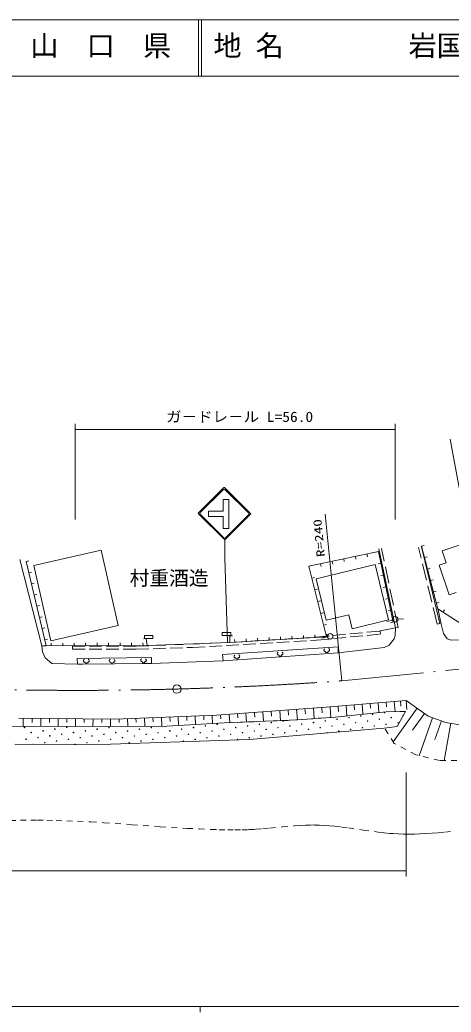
# Model space of a CAD drawing. Units: millimetres, scale not verified. Extents: x 20499 to 660499, y -46940 to 313060.
# Drawn here: x 316508 to 393090, y 137060 to 313060 of the extents above; entities that cross this region are included whole.
import ezdxf
from ezdxf.enums import TextEntityAlignment as Align

# ---------------------------------------------------------------- set-up
doc = ezdxf.new("R2010")
doc.units = ezdxf.units.MM
doc.header["$LTSCALE"] = 1000
for name, pattern in [('USER1', [3, 2.25, -0.75]), ('USER2', [18.5, 14.557377, -1.819672, 0.303279, -1.819672]), ('USER3', [2, 1, -1]), ('USER4', [4, 3, -1])]:
    doc.linetypes.add(name, pattern=pattern)
for name, color, linetype, lineweight in [('M-BGD', 7, 'Continuous', 13), ('M-BMK-LINE', 2, 'USER2', 13), ('M-BMK-SRVR', 3, 'Continuous', 13), ('M-STR-HTXT', 7, 'Continuous', 13), ('M-STR-STRC', 7, 'Continuous', 13), ('M-TTL', 2, 'Continuous', 13), ('M-TTL-BAND', 7, 'Continuous', 13), ('M-TTL-LINE', 7, 'Continuous', 13), ('M-TTL-TXT', 7, 'Continuous', 13)]:
    doc.layers.add(name, color=color, linetype=linetype, lineweight=lineweight)
doc.layers.add('M-BMK-HTXT', color=7, linetype='Continuous')
doc.styles.add('ＭＳ ゴシック', font='')
doc.styles.get('ＭＳ ゴシック').set_extended_font_data('MS Gothic')

# ---------------------------------------------------------------- blocks, each defined once
blk = doc.blocks.new('BUHIN1')
at = {"color": 3, "linetype": 'Continuous', "lineweight": 13}
for radius in [750, 22.5]:
    blk.add_circle((0, 0), radius, dxfattribs=at)
blk = doc.blocks.new('BUHIN9')
at = {"color": 7, "linetype": 'Continuous', "lineweight": 13}
blk.add_line((0, 0), (500, 0), dxfattribs=at)
blk = doc.blocks.new('BUHIN10')
at = {"color": 7, "linetype": 'Continuous', "lineweight": 13}
blk.add_circle((0, 0), 500, dxfattribs=at)
blk = doc.blocks.new('BUHIN12')
at = {"color": 7, "linetype": 'Continuous', "lineweight": 13}
blk.add_lwpolyline([(-345, 305), (-422, 265), (-482, 175), (-500, 98), (-500, 20), (-482, -60), (-442, -118), (-385, -158), (-305, -175), (-268, -175), (-235, -235), (-195, -305), (-118, -365), (-40, -382), (35, -382), (98, -365), (175, -325), (212, -285), (232, -235), (265, -175), (305, -175), (382, -158), (440, -118), (480, -60), (500, 20), (500, 98), (480, 175), (420, 265), (342, 305)], dxfattribs=at)

msp = doc.modelspace()

# ---------------------------------------------------------------- linework, layer by layer
at = {"layer": 'M-BGD'}
for p, q in [((400261, 221816), (391475, 218867)), ((318995, 216308), (330933, 219017)), ((330933, 219017), (333967, 205645)), ((367834, 216144), (380195, 218768)), ((382820, 206238), (380195, 218768)), ((391475, 218867), (392185, 216753)), ((316526, 217329), (320420, 202004)), ((392185, 216753), (390964, 216343)), ((322029, 202936), (318995, 216308)), ((370966, 203613), (367834, 216144)), ((379585, 216472), (369104, 213942)), ((381959, 206633), (379585, 216472)), ((392729, 211083), (390964, 216343)), ((369104, 213942), (370882, 206576)), ((393950, 211493), (392729, 211083)), ((390694, 208608), (390778, 208439)), ((391286, 205899), (390778, 208439)), ((370882, 206576), (374891, 207544)), ((374891, 207544), (375488, 205071)), ((375488, 205071), (381959, 206633)), ((382650, 206603), (381690, 206323)), ((383629, 206768), (384628, 206817)), ((333967, 205645), (322029, 202936)), ((353610, 204375), (352424, 204375)), ((352424, 204375), (353948, 204375)), ((352424, 203867), (352424, 204375)), ((353948, 204375), (353948, 203867)), ((383177, 205204), (380481, 204669)), ((383177, 205204), (383158, 203867)), ((391286, 205899), (391710, 204206)), ((391710, 204206), (392387, 203274)), ((338624, 203867), (340148, 203867)), ((338624, 203359), (338624, 203867)), ((340148, 203359), (338624, 203359)), ((338708, 203359), (338962, 203359)), ((339132, 202089), (353772, 202630)), ((340148, 203867), (340148, 203359)), ((353948, 203867), (352424, 203867)), ((352509, 203867), (353610, 203867)), ((371104, 203619), (370124, 203420)), ((382989, 203274), (382058, 202174)), ((383158, 203867), (382989, 203274)), ((392387, 203274), (393064, 203020)), ((393064, 203020), (399245, 203274)), ((320420, 202004), (321182, 202004)), ((320420, 202004), (320505, 200988)), ((320505, 200988), (321013, 199888)), ((352509, 200480), (372998, 201835)), ((372998, 200819), (352594, 199380)), ((372998, 201835), (372998, 200819)), ((381211, 201750), (372998, 200819)), ((382058, 202174), (381211, 201750)), ((321013, 199888), (322198, 198872)), ((326686, 199803), (339894, 199972)), ((326686, 199803), (326770, 198787)), ((339894, 199972), (339894, 198872)), ((352594, 199380), (339894, 198872)), ((352594, 199380), (352509, 200480)), ((322198, 198872), (326770, 198787)), ((339894, 198872), (326770, 198787)), ((326770, 198787), (327702, 198787)), ((338708, 198872), (339894, 198872)), ((370882, 191167), (385106, 192352)), ((380128, 191938), (380271, 190214)), ((381550, 192056), (381622, 191190)), ((382973, 192175), (383124, 190359)), ((384069, 192266), (384148, 191316)), ((385106, 192352), (385190, 190744)), ((385106, 192352), (389000, 189558)), ((351408, 189728), (370882, 191167)), ((356651, 190116), (356769, 188523)), ((358149, 190226), (358210, 189403)), ((359647, 190337), (359773, 188635)), ((361145, 190448), (361210, 189569)), ((362643, 190559), (362777, 188747)), ((364141, 190669), (364210, 189739)), ((365639, 190780), (365777, 188914)), ((367137, 190891), (367206, 189956)), ((368635, 191001), (368774, 189126)), ((370133, 191112), (370203, 190172)), ((371593, 191227), (371751, 189337)), ((372490, 189389), (381550, 190320)), ((373016, 191345), (373094, 190408)), ((374438, 191464), (374590, 189639)), ((375861, 191582), (375935, 190695)), ((377283, 191701), (377427, 189975)), ((378705, 191819), (378777, 190957)), ((381550, 190320), (385002, 190405)), ((387053, 190955), (382798, 185024)), ((385002, 190405), (383497, 187696)), ((316356, 189220), (333374, 189050)), ((317130, 189213), (317115, 187722)), ((318677, 189197), (318669, 188452)), ((320224, 189182), (320209, 187699)), ((321771, 189166), (321764, 188435)), ((323318, 189151), (323304, 187710)), ((324865, 189135), (324858, 188425)), ((326412, 189120), (326398, 187721)), ((327959, 189104), (327953, 188416)), ((329506, 189089), (329493, 187733)), ((331054, 189074), (331047, 188406)), ((332601, 189058), (332588, 187744)), ((333374, 189050), (351408, 189728)), ((334126, 189079), (334151, 188414)), ((335628, 189135), (335680, 187755)), ((337131, 189192), (337158, 188476)), ((338634, 189248), (338690, 187766)), ((340137, 189305), (340166, 188538)), ((341640, 189361), (341699, 187777)), ((342603, 187780), (352763, 188373)), ((343143, 189418), (343173, 188616)), ((344645, 189474), (344705, 187903)), ((346148, 189531), (346177, 188761)), ((347651, 189587), (347708, 188078)), ((349154, 189644), (349182, 188905)), ((350657, 189700), (350711, 188254)), ((352157, 189784), (352210, 189064)), ((352763, 188373), (365777, 188914)), ((353655, 189894), (353765, 188411)), ((355153, 190005), (355210, 189236)), ((365777, 188914), (372490, 189389)), ((388351, 190024), (386236, 187076)), ((389783, 189283), (387420, 182551)), ((389000, 189558), (392133, 188458)), ((391350, 188733), (390196, 185448)), ((392133, 188458), (395604, 187865)), ((311321, 187789), (317115, 187722)), ((317115, 187722), (342603, 187780)), ((381211, 187442), (357250, 185410)), ((383497, 187696), (381211, 187442)), ((381211, 187442), (383497, 187696)), ((383497, 187696), (381211, 187442)), ((393001, 188310), (391869, 181684)), ((357250, 185410), (332612, 184563)), ((326686, 184478), (315594, 184563)), ((332612, 184563), (326686, 184478))]:
    msp.add_line(p, q, dxfattribs=at)
at = {"layer": 'M-BGD', "linetype": 'USER2'}
for p, q in [((383177, 205204), (380234, 219219)), ((391095, 206018), (387793, 219565))]:
    msp.add_line(p, q, dxfattribs=at)
at = {"layer": 'M-BGD', "linetype": 'USER4'}
for p, q in [((383666, 205306), (380723, 219321)), ((390609, 205899), (387307, 219446)), ((390609, 205899), (391095, 206018))]:
    msp.add_line(p, q, dxfattribs=at)
at = {"layer": 'M-BGD', "linetype": 'USER1'}
for p, q in [((369146, 203569), (380481, 204669)), ((380481, 204669), (380534, 204121)), ((383666, 205306), (383177, 205204)), ((337175, 201962), (353772, 202630)), ((347175, 201750), (369188, 203020)), ((353772, 202630), (369146, 203569)), ((369188, 203020), (380534, 204121)), ((325839, 201962), (325839, 201412)), ((325839, 201962), (337175, 201962)), ((325839, 201412), (337184, 201412)), ((337184, 201412), (347175, 201750))]:
    msp.add_line(p, q, dxfattribs=at)
at = {"layer": 'M-BGD', "linetype": 'USER3'}
for p, q in [((385002, 190405), (381550, 190320)), ((364108, 188796), (352763, 188373)), ((372490, 189389), (364108, 188796)), ((382989, 184732), (381211, 187442)), ((386799, 182700), (382989, 184732)), ((391032, 181684), (386799, 182700)), ((396112, 181684), (391032, 181684))]:
    msp.add_line(p, q, dxfattribs=at)
at = {"layer": 'M-BGD'}
for points in [[(403563, 206661), (398737, 206407), (394673, 206068), (390694, 208608), (387815, 219700)], [(338962, 203359), (339132, 202089), (321182, 202004), (317615, 216967)], [(353779, 203782), (353772, 202630), (370966, 203613)]]:
    msp.add_lwpolyline(points, dxfattribs=at)
at = {"layer": 'M-BGD', "linetype": 'USER3'}
msp.add_lwpolyline([(314810, 171049), (316640, 171086), (318479, 171103), (319658, 171101), (321317, 171087), (322984, 171053), (324871, 170993), (326768, 170913), (329103, 170790), (331448, 170648), (336428, 170305), (341419, 169954), (346244, 169662), (348323, 169551), (350412, 169459), (351911, 169411), (353411, 169384), (354680, 169380), (355959, 169395), (357108, 169429), (358256, 169482), (358436, 169492), (359674, 169585), (360922, 169699), (363087, 169916), (365260, 170113), (366246, 170182), (367242, 170231), (368058, 170253), (368884, 170255), (368934, 170254), (369740, 170234), (370555, 170193), (371489, 170124), (372423, 170035), (373625, 169896), (374836, 169736), (377487, 169353), (380140, 168989), (381174, 168870), (382218, 168771), (382735, 168730), (383661, 168679), (384598, 168647), (385575, 168635), (386552, 168642), (387580, 168671), (388607, 168720), (389694, 168792), (390792, 168885), (391968, 169006), (393154, 169148)], dxfattribs=at)
at = {"layer": 'M-BGD'}
for centre in [(381243, 190206), (361141, 188423), (363241, 188722), (368641, 188417), (370741, 188715), (372841, 189013), (374942, 189312), (376141, 188411), (377042, 189610), (378241, 188709), (379142, 189908), (380341, 189007), (382442, 189305), (383641, 188404), (317340, 187561), (318539, 186660), (320640, 186958), (322740, 187256), (324840, 187554), (326039, 186653), (328140, 186951), (330240, 187250), (332340, 187548), (333539, 186647), (335640, 186945), (337740, 187243), (339840, 187541), (341039, 186640), (343140, 186939), (345240, 187237), (347340, 187535), (348539, 186634), (349440, 187833), (350640, 186932), (351541, 188132), (352740, 187230), (354840, 187529), (356039, 186628), (356940, 187827), (358140, 186926), (359041, 188125), (360240, 187224), (362340, 187522), (363539, 186621), (364440, 187821), (365640, 186920), (366541, 188119), (367740, 187218), (369840, 187516), (371940, 187814), (373140, 186913), (374041, 188112), (375240, 187211), (377340, 187510), (379440, 187808), (381541, 188106), (317638, 185460), (319739, 185759), (320938, 184858), (321839, 186057), (323038, 185156), (323939, 186355), (325138, 185454), (327239, 185752), (328438, 184851), (329339, 186050), (330538, 185149), (331439, 186349), (332638, 185448), (334739, 185746), (335938, 184845), (336839, 186044), (338038, 185143), (338939, 186342), (340138, 185441), (342239, 185739), (344339, 186038), (345538, 185137), (346439, 186336), (347638, 185435), (349739, 185733), (351839, 186031), (353939, 186329), (355138, 185428), (357239, 185727), (359339, 186025), (361439, 186323), (326338, 184553)]:
    msp.add_circle(centre, 50, dxfattribs=at)
for centre, start, end in [((353641, 188430), 205.78219, 338.97933), ((384542, 189603), 46.22743, 255.67354), ((371039, 186615), 320.29855, 229.39617), ((318838, 184559), 334.95595, 204.16583)]:
    msp.add_arc(centre, 50, start, end, dxfattribs=at)
at = {"layer": 'M-BMK-LINE', "linetype": 'Continuous'}
msp.add_line((370712, 225372), (373676, 195824), dxfattribs=at)
at = {"layer": 'M-BMK-LINE'}
msp.add_line((373676, 195824), (405595, 198956), dxfattribs=at)
msp.add_arc((326769, 844130), 650000, 256.15608, 274.13837, dxfattribs=at)
at = {"layer": 'M-STR-HTXT'}
for p, q in [((326347, 224430), (326347, 241392)), ((383158, 241392), (383158, 224430)), ((326347, 240392), (383158, 240392)), ((395385, 225344), (392934, 238693)), ((385106, 161137), (385106, 179567)), ((55582, 162137), (385106, 162137))]:
    msp.add_line(p, q, dxfattribs=at)
at = {"layer": 'M-STR-STRC'}
for p, q in [((352722, 230115), (348220, 225612)), ((352652, 229789), (348546, 225683)), ((357466, 225513), (352864, 230115)), ((357140, 225584), (352934, 229789)), ((352612, 225920), (352634, 227985)), ((352634, 227985), (353633, 227985)), ((353633, 222834), (353633, 227985)), ((348220, 225471), (352822, 220869)), ((348546, 225400), (352751, 221195)), ((350025, 225920), (352612, 225920)), ((350025, 224967), (350025, 225920)), ((352963, 220869), (357466, 225371)), ((357140, 225301), (353034, 221195)), ((350025, 224967), (352657, 224967)), ((352634, 224967), (352634, 222834)), ((352634, 222834), (353633, 222834)), ((352894, 220840), (352894, 217566)), ((352894, 217566), (353356, 202682))]:
    msp.add_line(p, q, dxfattribs=at)
for centre, radius, start, end in [((352793, 229648), 200, 45, 135), ((352793, 230044), 100, 45, 135), ((348291, 225542), 100, 135, 225), ((348687, 225542), 200, 135, 225), ((356999, 225442), 200, 315, 45), ((357395, 225442), 100, 315, 45), ((352893, 221336), 200, 225, 315), ((352893, 220940), 100, 225, 315)]:
    msp.add_arc(centre, radius, start, end, dxfattribs=at)
at = {"layer": 'M-TTL'}
msp.add_line((660499, 313060), (20499, 313060), dxfattribs=at)
at = {"layer": 'M-TTL-BAND'}
for p, q in [((20499, 138060), (559499, 138060)), ((348499, 138060), (348499, 137060))]:
    msp.add_line(p, q, dxfattribs=at)
at = {"layer": 'M-TTL-LINE'}
for p, q in [((348249, 313060), (348249, 303060)), ((348749, 313060), (348749, 303060)), ((20499, 303060), (660499, 303060))]:
    msp.add_line(p, q, dxfattribs=at)

# ---------------------------------------------------------------- block references
at = {"layer": 'M-BGD'}
for name, p, rotation in [('BUHIN9', (378135, 218331), 281.98485), ('BUHIN9', (380195, 218768), 191.83219), ('BUHIN9', (380195, 218768), 281.98485), ('BUHIN9', (387815, 219700), 14.55043), ('BUHIN9', (317615, 216967), 13.40999), ('BUHIN9', (369894, 216582), 281.98485), ('BUHIN9', (371955, 217019), 281.98485), ('BUHIN9', (374015, 217456), 281.98485), ('BUHIN9', (376075, 217894), 281.98485), ('BUHIN9', (380633, 216680), 191.83219), ('BUHIN9', (388341, 217677), 14.55043), ('BUHIN9', (318087, 214986), 13.40999), ('BUHIN9', (367834, 216144), 14.03305), ('BUHIN9', (367834, 216144), 281.98485), ('BUHIN9', (388866, 215653), 14.55043), ('BUHIN9', (318559, 213006), 13.40999), ('BUHIN9', (368356, 214056), 14.03305), ('BUHIN9', (381070, 214592), 191.83219), ('BUHIN9', (389391, 213629), 14.55043), ('BUHIN9', (368878, 211967), 14.03305), ('BUHIN9', (381508, 212503), 191.83219), ('BUHIN9', (389916, 211605), 14.55043), ('BUHIN9', (319031, 211025), 13.40999), ('BUHIN9', (369400, 209879), 14.03305), ('BUHIN9', (381945, 210415), 191.83219), ('BUHIN9', (390442, 209581), 14.55043), ('BUHIN9', (319504, 209045), 13.40999), ('BUHIN9', (369922, 207790), 14.03305), ('BUHIN9', (382383, 208327), 191.83219), ('BUHIN9', (391610, 208024), 57.44785), ('BUHIN9', (319976, 207064), 13.40999), ('BUHIN9', (382820, 206238), 191.83219), ('BUHIN9', (320448, 205083), 13.40999), ('BUHIN9', (370444, 205702), 14.03305), ('BUHIN9', (320920, 203103), 13.40999), ('BUHIN9', (322089, 202009), 90.27132), ('BUHIN9', (324125, 202018), 90.27132), ('BUHIN9', (326161, 202028), 90.27132), ('BUHIN9', (328197, 202038), 90.27132), ('BUHIN9', (330233, 202047), 90.27132), ('BUHIN9', (332269, 202057), 90.27132), ('BUHIN9', (334305, 202066), 90.27132), ('BUHIN9', (336341, 202076), 90.27132), ('BUHIN9', (338377, 202086), 90.27132), ('BUHIN9', (338962, 203359), 187.62399), ('BUHIN9', (353779, 203782), 359.64952), ('BUHIN9', (354660, 202681), 93.27276), ('BUHIN9', (356698, 202797), 93.27276), ('BUHIN9', (358737, 202914), 93.27276), ('BUHIN9', (360775, 203031), 93.27276), ('BUHIN9', (362813, 203147), 93.27276), ('BUHIN9', (364851, 203264), 93.27276), ('BUHIN9', (366890, 203380), 93.27276), ('BUHIN9', (368928, 203497), 93.27276), ('BUHIN9', (370966, 203613), 93.27276), ('BUHIN9', (370966, 203613), 14.03305), ('BUHIN12', (362720, 200589), 1.22391), ('BUHIN12', (371006, 201214), 4.64394), ('BUHIN12', (355045, 200107), 5.59842)]:
    msp.add_blockref(name, p, dxfattribs=dict(at, rotation=rotation))
for name, p in [('BUHIN10', (383130, 206743)), ('BUHIN10', (371594, 203718)), ('BUHIN12', (328320, 199315)), ('BUHIN12', (332882, 199339)), ('BUHIN12', (338470, 199410))]:
    msp.add_blockref(name, p, dxfattribs=at)
at = {"layer": 'M-BMK-SRVR'}
msp.add_blockref('BUHIN1', (344395, 194369), dxfattribs=at)

# ---------------------------------------------------------------- texts
at = {"layer": 'M-BGD', "style": 'ＭＳ ゴシック', "width": 1.35}
msp.add_text('R=240', height=1466, rotation=95.6, dxfattribs=at).set_placement((371118, 217918), align=Align.BOTTOM_LEFT)
at = {"layer": 'M-BMK-HTXT', "style": 'ＭＳ ゴシック'}
msp.add_text('村重酒造', height=2566, dxfattribs=at).set_placement((336016, 211995), align=Align.BOTTOM_LEFT)
at = {"layer": 'M-STR-HTXT', "style": 'ＭＳ ゴシック', "width": 1.1}
msp.add_text('ガ－ドレ－ル L=56.0', height=1833, dxfattribs=at).set_placement((342485, 241194), align=Align.BOTTOM_LEFT)
at = {"layer": 'M-TTL-TXT', "style": 'ＭＳ ゴシック'}
for s, p in [('山\u3000口\u3000県', (318374, 305560)), ('地 名', (350878, 305560)), ('岩国市御庄五丁目', (385523, 305560))]:
    msp.add_text(s, height=3666, dxfattribs=at).set_placement(p, align=Align.BOTTOM_LEFT)

doc.saveas('drawing.dxf')
